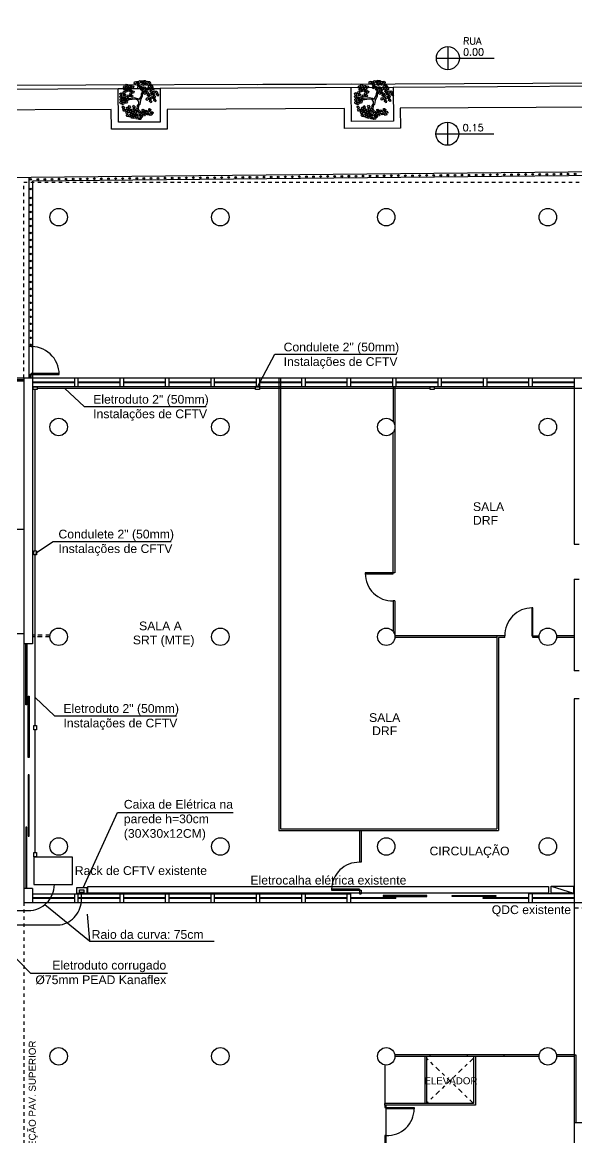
# Model space of a CAD drawing. Header units: millimetres. Extents: x -8 to 5830, y -596 to 3598.
# Drawn here: x 1235.36 to 1251.23, y 2371.62 to 2403.52 of the extents above; entities that cross this region are included whole.
import ezdxf

# ---------------------------------------------------------------- set-up
doc = ezdxf.new("R2010")
doc.units = ezdxf.units.MM
for name, pattern in [('CONTINU', [0]), ('DASHDOT', [1, 0.5, -0.25, 0, -0.25]), ('HIDDEN', [9.525, 6.35, -3.175])]:
    doc.linetypes.add(name, pattern=pattern)
doc.layers.get('0').update_dxf_attribs({"color": 9})
doc.layers.add('ARQUITETURA', color=7, linetype='Continuous')
doc.layers.add('INSTALAÇÕES', color=7, linetype='Continuous')
doc.styles.add('80X50', font='romans.shx')
doc.styles.get("Standard").update_dxf_attribs({"font": 'arial.ttf'})

# ---------------------------------------------------------------- blocks, each defined once
blk = doc.blocks.new('L', base_point=(1.368, 0.591))
at = {"color": 8, "lineweight": -2}
for p, q in [((1.281, 0.65), (1.312, 0.675)), ((1.312, 0.675), (1.342, 0.621)), ((1.275, 0.567), (1.306, 0.592)), ((1.288, 0.517), (1.275, 0.567)), ((1.294, 0.6), (1.281, 0.65)), ((1.317, 0.508), (1.288, 0.517)), ((1.322, 0.591), (1.294, 0.6)), ((1.306, 0.592), (1.336, 0.538)), ((1.336, 0.538), (1.317, 0.508)), ((1.342, 0.621), (1.322, 0.591)), ((1.337, 0.489), (1.356, 0.548)), ((1.376, 0.484), (1.337, 0.489)), ((1.356, 0.548), (1.391, 0.554)), ((1.404, 0.527), (1.376, 0.484)), ((1.391, 0.554), (1.404, 0.527))]:
    blk.add_line(p, q, dxfattribs=at)
blk = doc.blocks.new('Árvore-13')
at = {"color": 8}
for p, q in [((-0.8, 0.3), (-0.96, 0.41)), ((-0.8, 0.41), (-0.95, 0.5)), ((-0.36, 0.35), (-0.8, 0.41)), ((-0.37, 0.23), (-0.8, 0.3)), ((-0.13, 0.11), (-0.37, 0.23)), ((-0.07, 0.19), (-0.36, 0.35)), ((-0.07, -0.04), (-0.13, 0.11)), ((0.03, 0.07), (-0.07, 0.19)), ((0.03, 0.07), (0.32, 0.33)), ((0.12, -0.05), (0.28, 0.13)), ((0.28, 0.13), (0.42, 0.28)), ((0.32, 0.33), (0.41, 0.54)), ((0.41, 0.54), (0.48, 0.66)), ((0.42, 0.28), (0.5, 0.51)), ((0.48, 0.66), (0.57, 0.72)), ((0.5, 0.51), (0.63, 0.67)), ((0.57, 0.72), (0.61, 0.82)), ((0.63, 0.67), (0.78, 0.72)), ((-0.3, -0.39), (-0.42, -0.69)), ((-0.2, -0.45), (-0.31, -0.74)), ((-0.31, -0.74), (-0.24, -0.89)), ((-0.15, -0.3), (-0.3, -0.39)), ((-0.05, -0.38), (-0.2, -0.45)), ((-0.07, -0.04), (-0.15, -0.3)), ((0.12, -0.05), (-0.05, -0.38))]:
    blk.add_line(p, q, dxfattribs=at)
at = {"color": 8, "xscale": 3.048, "yscale": 3.048, "zscale": 3.048}
for p, rotation in [((-1.3, 0.88), 347.8021081598379), ((-0.93, 0.96), 295.0165150851705), ((-0.72, 1.45), 295.0165150851705), ((-0.49, 1.26), 295.0165150851705), ((-0.35, 0.69), 295.0165150851705), ((-0.25, 1.14), 295.0165150851705), ((0.17, 1.45), 190.1248425347958), ((0.35, 0.95), 190.1248425347958), ((0.58, 1.4), 190.1248425347958), ((0.68, 0.78), 190.1248425347958), ((0.85, 1.34), 190.1248425347958), ((1.21, 1.15), 190.1248425347958), ((1.32, 0.75), 190.1248425347958), ((-1.44, 0.37), 347.8021081598379), ((-1.13, 0.41), 347.8021081598379), ((-0.85, 0.46), 295.0165150851705), ((0.76, 0.27), 190.1248425347958), ((0.8, -0.3), 190.1248425347958), ((1.12, 0.57), 190.1248425347958), ((1.2, -0.32), 190.1248425347958), ((1.25, 0.04), 190.1248425347958), ((1.58, 0.11), 190.1248425347958), ((-0.1, -0.9), 66.16076666471405), ((-0.02, -1.19), 66.16076666471405), ((0.5, -1), 66.16076666471405), ((-0.45, -1.4), 66.16076666471405), ((0.62, -1.32), 66.16076666471405)]:
    blk.add_blockref('L', p, dxfattribs=dict(at, rotation=rotation))
for p in [(-1.39, -0.31), (-1.23, -0.88), (-1.05, -0.53), (-0.87, -1.13), (-0.85, -0.45), (-0.67, -1.02), (-0.45, -1.04), (-0.44, -0.54)]:
    blk.add_blockref('L', p, dxfattribs=at)

msp = doc.modelspace()

# ---------------------------------------------------------------- linework, layer by layer
at = {"color": 8, "linetype": 'CONTINU', "lineweight": -2}
for p, q in [((1247.538, 2402.826), (1247.538, 2402.168)), ((1247.209, 2402.497), (1248.863, 2402.497)), ((1244.77, 2401.757), (1220.575, 2401.651)), ((1245.971, 2401.662), (1239.302, 2401.631)), ((1242.09, 2401.744), (1260.06, 2401.824)), ((1244.779, 2400.688), (1244.771, 2401.657)), ((1258.055, 2401.729), (1245.971, 2401.662)), ((1245.971, 2401.662), (1245.979, 2400.691)), ((1227.775, 2401.585), (1238.103, 2401.626)), ((1245.978, 2400.691), (1244.778, 2400.687)), ((1247.525, 2400.663), (1247.525, 2400.006)), ((1247.196, 2400.335), (1248.85, 2400.335))]:
    msp.add_line(p, q, dxfattribs=at)
for p, q in [((1267.786, 2399.4), (1183.573, 2398.562)), ((1267.729, 2399.3), (1235.65, 2398.98)), ((1235.65, 2398.98), (1235.65, 2385.748)), ((1235.615, 2394.248), (1235.65, 2394.248)), ((1260.15, 2393.348), (1199.9, 2393.348)), ((1235.4, 2393.348), (1235.4, 2378.348)), ((1235.55, 2393.448), (1236.415, 2393.448)), ((1236.85, 2393.348), (1236.85, 2393.098)), ((1236.95, 2393.348), (1236.95, 2393.098)), ((1238.15, 2393.348), (1238.15, 2393.098)), ((1238.25, 2393.348), (1238.25, 2393.098)), ((1239.45, 2393.348), (1239.45, 2393.098)), ((1239.55, 2393.348), (1239.55, 2393.098)), ((1240.75, 2393.348), (1240.75, 2393.098)), ((1240.85, 2393.348), (1240.85, 2393.098)), ((1242.05, 2393.348), (1242.05, 2393.098)), ((1242.15, 2393.348), (1242.15, 2393.098)), ((1243.35, 2393.348), (1243.35, 2393.098)), ((1243.45, 2393.348), (1243.45, 2393.098)), ((1244.65, 2393.348), (1244.65, 2393.098)), ((1244.75, 2393.348), (1244.75, 2393.098)), ((1245.95, 2393.348), (1245.95, 2393.098)), ((1246.05, 2393.348), (1246.05, 2393.098)), ((1247.25, 2393.348), (1247.25, 2393.098)), ((1247.35, 2393.348), (1247.35, 2393.098)), ((1248.55, 2393.348), (1248.55, 2393.098)), ((1248.65, 2393.348), (1248.65, 2393.098)), ((1249.85, 2393.348), (1249.85, 2393.098)), ((1249.95, 2393.348), (1249.95, 2393.098)), ((1251.15, 2393.348), (1251.15, 2388.598)), ((1235.65, 2393.238), (1236.85, 2393.238)), ((1236.85, 2393.208), (1235.65, 2393.208)), ((1251.15, 2393.098), (1235.65, 2393.098)), ((1236.95, 2393.238), (1238.15, 2393.238)), ((1238.15, 2393.208), (1236.95, 2393.208)), ((1238.25, 2393.238), (1239.45, 2393.238)), ((1239.45, 2393.208), (1238.25, 2393.208)), ((1239.55, 2393.238), (1240.75, 2393.238)), ((1240.75, 2393.208), (1239.55, 2393.208)), ((1240.85, 2393.238), (1242.05, 2393.238)), ((1242.05, 2393.208), (1240.85, 2393.208)), ((1242.15, 2393.238), (1243.35, 2393.238)), ((1243.35, 2393.208), (1242.15, 2393.208)), ((1243.45, 2393.238), (1244.65, 2393.238)), ((1244.65, 2393.208), (1243.45, 2393.208)), ((1244.75, 2393.238), (1245.95, 2393.238)), ((1245.95, 2393.208), (1244.75, 2393.208)), ((1246.05, 2393.238), (1247.25, 2393.238)), ((1247.25, 2393.208), (1246.05, 2393.208)), ((1247.35, 2393.238), (1248.55, 2393.238)), ((1248.55, 2393.208), (1247.35, 2393.208)), ((1248.65, 2393.238), (1249.85, 2393.238)), ((1249.85, 2393.208), (1248.65, 2393.208)), ((1249.95, 2393.238), (1251.15, 2393.238)), ((1251.15, 2393.208), (1249.95, 2393.208)), ((1251.15, 2388.598), (1251.3, 2388.598)), ((1251.15, 2387.598), (1251.15, 2384.971)), ((1251.15, 2387.598), (1251.3, 2387.598)), ((1235.65, 2385.748), (1235.4, 2385.748)), ((1251.3, 2384.971), (1251.15, 2384.971)), ((1251.15, 2384.171), (1251.15, 2355.848)), ((1251.3, 2384.171), (1251.15, 2384.171)), ((1242.7, 2380.408), (1248.99, 2380.408)), ((1242.75, 2380.458), (1248.94, 2380.458)), ((1245.01, 2380.408), (1245.01, 2379.498)), ((1245.06, 2380.408), (1245.06, 2379.498)), ((1245.06, 2379.498), (1245.01, 2379.498)), ((1235.65, 2378.748), (1235.4, 2378.748)), ((1235.65, 2378.748), (1235.65, 2378.348)), ((1245.01, 2378.728), (1245.01, 2378.598)), ((1245.06, 2378.698), (1245.06, 2378.598)), ((1235.4, 2378.348), (1255.25, 2378.348)), ((1235.65, 2378.598), (1244.75, 2378.598)), ((1235.65, 2378.488), (1236.85, 2378.488)), ((1236.85, 2378.458), (1235.65, 2378.458)), ((1236.85, 2378.598), (1236.85, 2378.348)), ((1236.95, 2378.598), (1236.95, 2378.348)), ((1236.95, 2378.488), (1238.15, 2378.488)), ((1238.15, 2378.458), (1236.95, 2378.458)), ((1238.15, 2378.598), (1238.15, 2378.348)), ((1238.25, 2378.598), (1238.25, 2378.348)), ((1238.25, 2378.488), (1239.45, 2378.488)), ((1239.45, 2378.458), (1238.25, 2378.458)), ((1239.45, 2378.598), (1239.45, 2378.348)), ((1239.55, 2378.598), (1239.55, 2378.348)), ((1239.55, 2378.488), (1240.75, 2378.488)), ((1240.75, 2378.458), (1239.55, 2378.458)), ((1240.75, 2378.598), (1240.75, 2378.348)), ((1240.85, 2378.598), (1240.85, 2378.348)), ((1240.85, 2378.488), (1242.05, 2378.488)), ((1242.05, 2378.458), (1240.85, 2378.458)), ((1242.05, 2378.598), (1242.05, 2378.348)), ((1242.15, 2378.598), (1242.15, 2378.348)), ((1242.15, 2378.488), (1243.35, 2378.488)), ((1243.35, 2378.458), (1242.15, 2378.458)), ((1243.35, 2378.598), (1243.35, 2378.348)), ((1243.45, 2378.598), (1243.45, 2378.348)), ((1243.45, 2378.488), (1244.65, 2378.488)), ((1244.65, 2378.458), (1243.45, 2378.458)), ((1244.65, 2378.598), (1244.65, 2378.348)), ((1244.75, 2378.598), (1244.75, 2378.348)), ((1244.75, 2378.488), (1246.05, 2378.488)), ((1246.05, 2378.458), (1244.75, 2378.458)), ((1245.01, 2378.598), (1245.06, 2378.598)), ((1246.05, 2378.458), (1246.05, 2378.488)), ((1248.55, 2378.488), (1249.85, 2378.488)), ((1248.55, 2378.458), (1248.55, 2378.488)), ((1249.85, 2378.458), (1248.55, 2378.458)), ((1249.85, 2378.598), (1249.85, 2378.348)), ((1251.15, 2378.598), (1249.85, 2378.598)), ((1249.95, 2378.598), (1249.95, 2378.348)), ((1249.95, 2378.488), (1251.15, 2378.488)), ((1251.15, 2378.458), (1249.95, 2378.458)), ((1251.15, 2373.988), (1251.2, 2373.988)), ((1251.2, 2373.988), (1251.2, 2372.048)), ((1245.775, 2368.198), (1245.775, 2372.548)), ((1251.4, 2372.048), (1251.15, 2372.048)), ((1245.735, 2371.68), (1245.735, 2368.194))]:
    msp.add_line(p, q)
at = {"linetype": 'DASHDOT', "ltscale": 0.03}
for p, q in [((1235.4, 2398.948), (1251.4, 2398.948)), ((1235.4, 2393.348), (1235.4, 2398.948)), ((1235.4, 2378.348), (1235.4, 2348.948))]:
    msp.add_line(p, q, dxfattribs=at)
at = {"linetype": 'CONTINU', "lineweight": -2}
for p, q in [((1242.7, 2393.348), (1242.7, 2380.408)), ((1242.75, 2393.348), (1242.75, 2380.458)), ((1245.975, 2393.098), (1245.975, 2392.098)), ((1246.025, 2393.098), (1246.025, 2387.773)), ((1245.975, 2386.973), (1245.975, 2386.098)), ((1246.025, 2386.973), (1245.975, 2386.973)), ((1246.025, 2386.973), (1246.025, 2385.973)), ((1249.97, 2385.923), (1249.97, 2386.773)), ((1249.17, 2385.973), (1246.024, 2385.973)), ((1248.94, 2385.923), (1246.024, 2385.923)), ((1248.94, 2385.973), (1248.94, 2380.458)), ((1248.99, 2385.923), (1248.99, 2380.408)), ((1249.17, 2385.923), (1248.99, 2385.923)), ((1249.17, 2385.923), (1249.17, 2385.973)), ((1250.151, 2385.923), (1249.97, 2385.923)), ((1251.15, 2385.973), (1250.649, 2385.973)), ((1251.15, 2385.923), (1250.649, 2385.923)), ((1250.153, 2373.988), (1246.022, 2373.988)), ((1246.025, 2373.948), (1250.15, 2373.948)), ((1246.875, 2373.948), (1246.875, 2372.598)), ((1246.925, 2373.948), (1246.925, 2372.598)), ((1248.275, 2373.948), (1248.275, 2372.598)), ((1248.325, 2373.948), (1248.325, 2372.548)), ((1248.275, 2372.598), (1245.735, 2372.598)), ((1245.735, 2372.548), (1245.735, 2372.598)), ((1248.325, 2372.548), (1245.735, 2372.548))]:
    msp.add_line(p, q, dxfattribs=at)
at = {"color": 4}
for p, q in [((1242.15, 2393.059), (1247.03, 2393.059)), ((1247.15, 2393.059), (1252.03, 2393.059))]:
    msp.add_line(p, q, dxfattribs=at)
at = {"linetype": 'HIDDEN', "ltscale": 0.02}
for p, q in [((1236.155, 2385.998), (1235.65, 2385.998)), ((1236.15, 2385.948), (1235.65, 2385.948)), ((1251.15, 2378.198), (1251.4, 2378.198))]:
    msp.add_line(p, q, dxfattribs=at)
at = {"linetype": 'DASHDOT', "ltscale": 0.3}
for p, q in [((1248.275, 2373.898), (1246.925, 2372.598)), ((1248.275, 2372.598), (1246.925, 2373.898))]:
    msp.add_line(p, q, dxfattribs=at)
at = {"color": 8, "linetype": 'CONTINU', "lineweight": -2}
msp.add_lwpolyline([(1260.76, 2403.523), (1260.76, 2401.931), (1261.26, 2401.932), (1261.268, 2399.98), (1257.863, 2399.976), (1257.859, 2401.121), (1246.176, 2401.063), (1246.18, 2400.492), (1244.58, 2400.487), (1244.576, 2401.055), (1239.505, 2401.032), (1239.507, 2400.466), (1237.907, 2400.469), (1237.905, 2401.025), (1229.175, 2400.987)], dxfattribs=at)
msp.add_lwpolyline([(1239.302, 2401.631), (1239.307, 2400.666), (1238.107, 2400.668), (1238.102, 2401.626)], close=True, dxfattribs=at)
for points in [[(1235.55, 2393.348), (1235.55, 2399.079)], [(1235.585, 2393.348), (1235.585, 2393.448)], [(1235.615, 2393.348), (1235.615, 2393.478)], [(1236.415, 2393.448), (1236.415, 2393.478), (1235.615, 2393.478)], [(1235.4, 2393.298), (1234.037, 2393.298), (1234.037, 2393.268), (1235.4, 2393.268)], [(1235.4, 2389.02), (1233.902, 2389.02), (1233.902, 2386.044), (1235.4, 2386.044)], [(1235.485, 2385.748), (1235.485, 2383.998), (1235.455, 2383.998), (1235.455, 2385.748)], [(1235.485, 2378.748), (1235.485, 2380.498), (1235.455, 2380.498), (1235.455, 2378.748)], [(1245.01, 2378.728), (1244.21, 2378.728), (1244.21, 2378.698), (1245.06, 2378.698)], [(1245.735, 2373.701), (1245.735, 2372.598)], [(1245.735, 2372.548), (1245.735, 2372.48), (1246.575, 2372.48)], [(1246.575, 2372.48), (1246.575, 2372.45), (1245.775, 2372.45)], [(1245.775, 2371.68), (1245.735, 2371.68)]]:
    msp.add_lwpolyline(points)
at = {"linetype": 'CONTINU', "lineweight": -2}
for points in [[(1246.025, 2387.773), (1245.175, 2387.773), (1245.175, 2387.743), (1245.975, 2387.743), (1245.975, 2391.798)], [(1249.97, 2386.773), (1249.94, 2386.773), (1249.94, 2385.973), (1250.151, 2385.973)], [(1247.031, 2373.948), (1247.031, 2373.988)], [(1248.087, 2373.988), (1248.087, 2373.948)], [(1249.144, 2373.988), (1249.144, 2373.948)], [(1251.15, 2373.988), (1250.647, 2373.988)], [(1250.65, 2373.948), (1251.15, 2373.948)]]:
    msp.add_lwpolyline(points, dxfattribs=at)
for points in [[(1235.525, 2384.248), (1235.555, 2384.248), (1235.555, 2382.498), (1235.525, 2382.498)], [(1235.525, 2380.248), (1235.555, 2380.248), (1235.555, 2381.998), (1235.525, 2381.998)], [(1245.688, 2378.551), (1245.688, 2378.521), (1246.938, 2378.521), (1246.938, 2378.551)], [(1248.912, 2378.551), (1248.912, 2378.521), (1247.662, 2378.521), (1247.662, 2378.551)]]:
    msp.add_lwpolyline(points, close=True)
at = {"color": 8, "linetype": 'CONTINU', "lineweight": -2}
for centre in [(1247.538, 2402.497), (1247.525, 2400.335)]:
    msp.add_circle(centre, 0.329, dxfattribs=at)
for centre, radius in [((1238.23, 2399.056), 0.0225), ((1238.432, 2399.058), 0.0225), ((1238.635, 2399.06), 0.0225), ((1238.837, 2399.062), 0.0225), ((1239.04, 2399.064), 0.0225), ((1239.242, 2399.066), 0.0225), ((1239.444, 2399.068), 0.0225), ((1239.647, 2399.07), 0.0225), ((1239.849, 2399.072), 0.0225), ((1240.051, 2399.074), 0.0225), ((1240.254, 2399.076), 0.0225), ((1240.456, 2399.078), 0.0225), ((1240.658, 2399.08), 0.0225), ((1240.861, 2399.082), 0.0225), ((1241.063, 2399.084), 0.0225), ((1241.265, 2399.086), 0.0225), ((1241.468, 2399.088), 0.0225), ((1241.67, 2399.09), 0.0225), ((1241.872, 2399.092), 0.0225), ((1242.075, 2399.094), 0.0225), ((1242.277, 2399.096), 0.0225), ((1242.48, 2399.098), 0.0225), ((1242.682, 2399.1), 0.0225), ((1242.884, 2399.102), 0.0225), ((1243.087, 2399.104), 0.0225), ((1243.289, 2399.106), 0.0225), ((1243.491, 2399.108), 0.0225), ((1243.694, 2399.11), 0.0225), ((1243.896, 2399.112), 0.0225), ((1244.098, 2399.115), 0.0225), ((1244.301, 2399.117), 0.0225), ((1244.503, 2399.119), 0.0225), ((1244.705, 2399.121), 0.0225), ((1244.908, 2399.123), 0.0225), ((1245.11, 2399.125), 0.0225), ((1245.313, 2399.127), 0.0225), ((1245.515, 2399.129), 0.0225), ((1245.717, 2399.131), 0.0225), ((1245.92, 2399.133), 0.0225), ((1246.122, 2399.135), 0.0225), ((1246.324, 2399.137), 0.0225), ((1246.527, 2399.139), 0.0225), ((1246.729, 2399.141), 0.0225), ((1246.931, 2399.143), 0.0225), ((1247.134, 2399.145), 0.0225), ((1247.336, 2399.147), 0.0225), ((1247.538, 2399.149), 0.0225), ((1247.741, 2399.151), 0.0225), ((1247.943, 2399.153), 0.0225), ((1248.146, 2399.155), 0.0225), ((1248.348, 2399.157), 0.0225), ((1248.55, 2399.159), 0.0225), ((1248.753, 2399.161), 0.0225), ((1248.955, 2399.163), 0.0225), ((1249.157, 2399.165), 0.0225), ((1249.36, 2399.167), 0.0225), ((1249.562, 2399.169), 0.0225), ((1249.764, 2399.171), 0.0225), ((1249.967, 2399.173), 0.0225), ((1250.169, 2399.175), 0.0225), ((1250.371, 2399.177), 0.0225), ((1250.574, 2399.179), 0.0225), ((1250.776, 2399.181), 0.0225), ((1250.978, 2399.183), 0.0225), ((1251.181, 2399.185), 0.0225), ((1235.6, 2399.031), 0.0225), ((1235.6, 2398.758), 0.0225), ((1235.802, 2399.032), 0.0225), ((1236.004, 2399.034), 0.0225), ((1236.207, 2399.036), 0.0225), ((1236.409, 2399.038), 0.0225), ((1236.611, 2399.04), 0.0225), ((1236.814, 2399.042), 0.0225), ((1237.016, 2399.044), 0.0225), ((1237.218, 2399.046), 0.0225), ((1237.421, 2399.048), 0.0225), ((1237.623, 2399.05), 0.0225), ((1237.825, 2399.052), 0.0225), ((1238.028, 2399.054), 0.0225), ((1235.6, 2398.498), 0.0225), ((1235.6, 2398.298), 0.0225), ((1235.6, 2398.098), 0.0225), ((1236.4, 2397.948), 0.25), ((1241.025, 2397.948), 0.25), ((1245.775, 2397.948), 0.25), ((1250.4, 2397.948), 0.25), ((1235.6, 2397.898), 0.0225), ((1235.6, 2397.698), 0.0225), ((1235.6, 2397.498), 0.0225), ((1235.6, 2397.298), 0.0225), ((1235.6, 2397.098), 0.0225), ((1235.6, 2396.898), 0.0225), ((1235.6, 2396.698), 0.0225), ((1235.6, 2396.498), 0.0225), ((1235.6, 2396.298), 0.0225), ((1235.6, 2396.098), 0.0225), ((1235.6, 2395.898), 0.0225), ((1235.6, 2395.698), 0.0225), ((1235.6, 2395.498), 0.0225), ((1235.6, 2395.298), 0.0225), ((1235.6, 2395.098), 0.0225), ((1235.6, 2394.898), 0.0225), ((1235.6, 2394.698), 0.0225), ((1235.6, 2394.498), 0.0225), ((1235.6, 2394.298), 0.0225), ((1236.4, 2391.948), 0.25), ((1241.025, 2391.948), 0.25), ((1245.775, 2391.948), 0.25), ((1250.4, 2391.948), 0.25), ((1236.4, 2385.948), 0.25), ((1241.025, 2385.948), 0.25), ((1245.775, 2385.948), 0.25), ((1250.4, 2385.948), 0.25), ((1236.4, 2379.948), 0.25), ((1241.025, 2379.948), 0.25), ((1245.775, 2379.948), 0.25), ((1250.4, 2379.948), 0.25), ((1236.4, 2373.948), 0.25), ((1241.025, 2373.948), 0.25), ((1245.775, 2373.948), 0.25), ((1250.4, 2373.948), 0.25)]:
    msp.add_circle(centre, radius)
for centre, radius, start, end in [((1235.615, 2393.448), 0.8, 0, 94.6604), ((1244.995, 2378.713), 0.785, 88.9053, 178.9053), ((1245.8, 2372.454), 0.775, 268.1408, 359.6698)]:
    msp.add_arc(centre, radius, start, end)
at = {"linetype": 'CONTINU', "lineweight": -2}
for centre, start, end in [((1245.953, 2387.75), 179.4475, 271.6369), ((1249.948, 2385.995), 89.4475, 181.6369)]:
    msp.add_arc(centre, 0.778, start, end, dxfattribs=at)
at = {"layer": 'ARQUITETURA', "color": 8}
msp.add_line((1237.279, 2377.239), (1236.001, 2378.284), dxfattribs=at)
for points in [[(1242.09, 2393.098), (1242.585, 2394.028), (1246.073, 2394.028)], [(1236.577, 2393.053), (1237.133, 2392.532), (1240.622, 2392.532)], [(1235.736, 2388.342), (1236.241, 2388.67), (1239.618, 2388.67)], [(1235.726, 2384.21), (1236.282, 2383.689), (1239.771, 2383.689)], [(1237.098, 2378.763), (1238.08, 2380.919), (1241.394, 2380.919)], [(1234.251, 2377.703), (1235.591, 2376.322), (1239.515, 2376.322)], [(1237.214, 2378.009), (1237.279, 2377.239), (1240.849, 2377.239)]]:
    msp.add_lwpolyline(points, dxfattribs=at)
at = {"layer": 'INSTALAÇÕES', "color": 4}
for p, q in [((1235.726, 2388.408), (1235.726, 2393.02)), ((1235.786, 2393.059), (1242.03, 2393.059)), ((1235.726, 2383.408), (1235.726, 2388.287)), ((1235.726, 2379.778), (1235.726, 2383.287))]:
    msp.add_line(p, q, dxfattribs=at)
at = {"layer": 'INSTALAÇÕES', "color": 3}
msp.add_line((1250.491, 2378.811), (1251.13, 2378.617), dxfattribs=at)
at = {"layer": 'INSTALAÇÕES', "color": 3, "linetype": 'HIDDEN', "ltscale": 0.4}
for p, q in [((1237.053, 2378.443), (1237.053, 2378.598)), ((1230.26, 2377.698), (1236.444, 2377.706))]:
    msp.add_line(p, q, dxfattribs=at)
at = {"layer": 'INSTALAÇÕES', "color": 4, "linetype": 'HIDDEN', "ltscale": 0.4}
msp.add_line((1230.182, 2378.114), (1235.525, 2378.114), dxfattribs=at)
at = {"layer": 'INSTALAÇÕES', "color": 4}
for points in [[(1235.666, 2393.098), (1235.786, 2393.098), (1235.786, 2393.02), (1235.666, 2393.02)], [(1242.03, 2393.098), (1242.15, 2393.098), (1242.15, 2393.02), (1242.03, 2393.02)], [(1247.03, 2393.098), (1247.15, 2393.098), (1247.15, 2393.02), (1247.03, 2393.02)], [(1235.765, 2388.408), (1235.765, 2388.287), (1235.688, 2388.287), (1235.688, 2388.408)], [(1235.765, 2383.408), (1235.765, 2383.287), (1235.688, 2383.287), (1235.688, 2383.408)], [(1235.684, 2378.864), (1236.795, 2378.864), (1236.795, 2379.648), (1235.684, 2379.648)], [(1235.765, 2379.778), (1235.765, 2379.658), (1235.688, 2379.658), (1235.688, 2379.778)]]:
    msp.add_lwpolyline(points, close=True, dxfattribs=at)
at = {"layer": 'INSTALAÇÕES', "color": 3}
for points in [[(1236.912, 2378.613), (1237.212, 2378.613), (1237.212, 2378.763), (1236.912, 2378.763)], [(1236.994, 2378.708), (1237.115, 2378.708), (1237.115, 2378.631), (1236.994, 2378.631)], [(1250.422, 2378.611), (1237.238, 2378.611), (1237.238, 2378.809), (1250.422, 2378.809)], [(1251.13, 2378.617), (1250.491, 2378.617), (1250.491, 2378.811), (1251.13, 2378.811)]]:
    msp.add_lwpolyline(points, close=True, dxfattribs=at)
at = {"layer": 'INSTALAÇÕES', "color": 4, "linetype": 'HIDDEN', "ltscale": 0.4}
msp.add_arc((1235.525, 2378.864), 0.75, 270, 0, dxfattribs=at)
at = {"layer": 'INSTALAÇÕES', "color": 3, "linetype": 'HIDDEN', "ltscale": 0.4}
msp.add_arc((1236.303, 2378.442), 0.75, 280.8417, 0, dxfattribs=at)

# ---------------------------------------------------------------- block references
at = {"color": 8, "linetype": 'HIDDEN', "xscale": 0.3107660917594163, "yscale": 0.3107660917594163, "zscale": 0.3107660917594163, "rotation": 16.63621055087309}
for p in [(1238.7, 2401.287), (1245.421, 2401.289)]:
    msp.add_blockref('Árvore-13', p, dxfattribs=at)

# ---------------------------------------------------------------- texts
at = {"color": 8, "style": '80X50'}
for s, p in [('RUA', (1247.975, 2402.889)), ('0.00', (1247.975, 2402.575)), ('0.15', (1247.962, 2400.412))]:
    msp.add_text(s, height=0.2, rotation=359.7175, dxfattribs=at).set_placement(p)
for s, height, p in [('SALA ', 0.25, (1248.257, 2389.544)), ('DRF', 0.25, (1248.257, 2389.155)), ('SALA A', 0.25, (1238.7, 2386.133)), ('SRT (MTE)', 0.25, (1238.522, 2385.731)), ('SALA ', 0.25, (1245.283, 2383.511)), ('DRF', 0.25, (1245.37, 2383.134)), ('CIRCULAÇÃO', 0.25, (1247.014, 2379.695)), ('ELEVADOR', 0.2, (1246.865, 2373.147))]:
    msp.add_text(s, height=height).set_placement(p)
msp.add_text('PROJEÇÃO PAV. SUPERIOR', height=0.2, rotation=90).set_placement((1235.744, 2370.61))
at = {"layer": 'INSTALAÇÕES', "color": 7}
for s, p in [('Rack de CFTV existente', (1236.861, 2379.135)), ('Eletrocalha elétrica existente', (1241.887, 2378.86)), ('QDC existente', (1248.794, 2378.016))]:
    msp.add_text(s, height=0.25, dxfattribs=at).set_placement(p)
at = {"layer": 'INSTALAÇÕES', "color": 7, "char_height": 0.25}
for s, width, heights, insert, attachment_point in [('Condulete {\\A1;2" (50mm)^JInstalações de CFTV}', 3.9337, [0.949], (1242.838, 2394.36), 1), ('\\A1;Eletroduto 2" (50mm)^JInstalações de CFTV', 3.9337, [0.949], (1237.387, 2392.865), 1), ('Condulete {\\A1;2" (50mm)}^JInstalações de CFTV ', 5.8393, [1.876], (1236.393, 2388.266), 7), ('\\A1;Eletroduto 2" (50mm)^JInstalações de CFTV', 3.9337, [0.949], (1236.536, 2384.022), 1), ('Caixa de Elétrica na parede h=30cm^J(30X30x12CM)', 4.17215, [1.876], (1238.264, 2381.281), 1), ('Raio da curva: 75cm', 5.8393, [1.876], (1240.546, 2377.558), 3), ('Eletroduto corrugado^JØ75mm PEAD Kanaflex', 5.8393, [1.876], (1239.478, 2376.679), 3)]:
    msp.add_mtext_dynamic_manual_height_columns(s, width=width, gutter_width=12.5, heights=heights, dxfattribs=dict(at, insert=insert, attachment_point=attachment_point))

doc.saveas('drawing.dxf')
